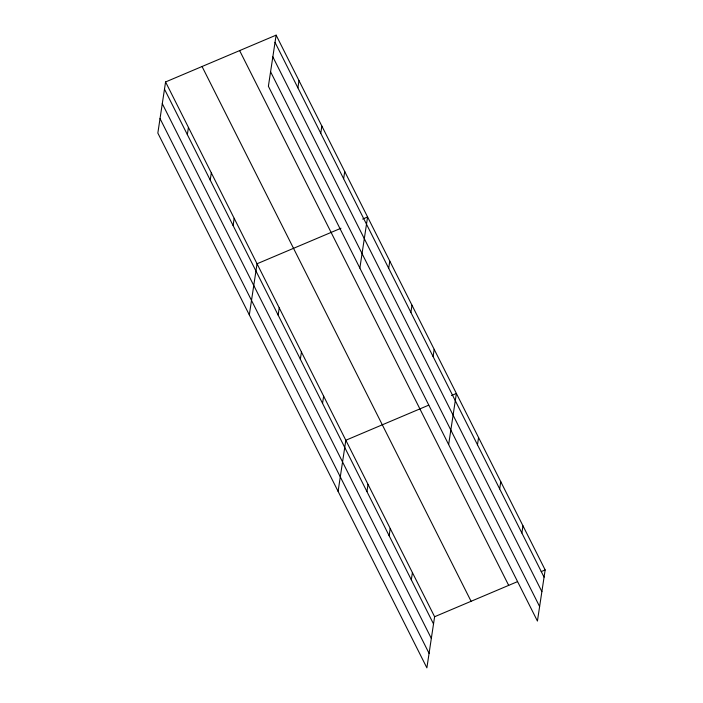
<?xml version="1.0" encoding="UTF-8"?>
<svg xmlns="http://www.w3.org/2000/svg" width="703" height="703" viewBox="0 0 703 703"><rect width="100%" height="100%" fill="white"/><g stroke="black" fill="none" stroke-linecap="round" stroke-linejoin="round"><path stroke-width="1.05" d="M165.574 81.952L157.841 133.069L426.879 667.85L434.612 616.733L165.574 81.952L276.121 35.15L545.159 569.931L537.426 621.048L268.388 86.267L276.121 35.15M187.35 134.624L188.439 127.41M210.215 180.082L211.313 172.868M233.088 225.54L234.178 218.325M249.319 314.891L257.043 263.774L340.973 228.247M297.896 87.822L298.986 80.608M278.151 315.12L279.24 307.896M320.761 133.28L321.851 126.065M300.348 359.233L301.438 352.018M343.635 178.738L344.725 171.523M322.545 403.355L323.635 396.141M359.857 268.089L367.59 216.972L362.66 219.064M338.099 491.371L345.832 440.254L428.768 405.139M388.697 268.318L389.787 261.094M366.931 491.59L368.029 484.376M410.895 312.431L411.984 305.216M389.128 535.712L390.218 528.498M433.083 356.553L434.182 349.338M411.325 579.834L412.415 572.611M448.646 444.568L456.379 393.452L451.449 395.543M477.478 444.788L478.567 437.574M499.675 488.91L500.764 481.696M521.872 533.032L522.962 525.809M434.612 616.733L517.549 581.618M541.213 571.601L545.159 569.931M275.022 42.365L544.069 577.154M272.834 56.855L541.872 591.636M270.576 71.776L539.623 606.566M239.635 50.598L508.682 585.379M202.051 66.504L471.089 601.293M164.484 89.167L433.523 623.956M162.288 103.657L431.334 638.438M160.029 118.579L429.076 653.359"/></g></svg>
